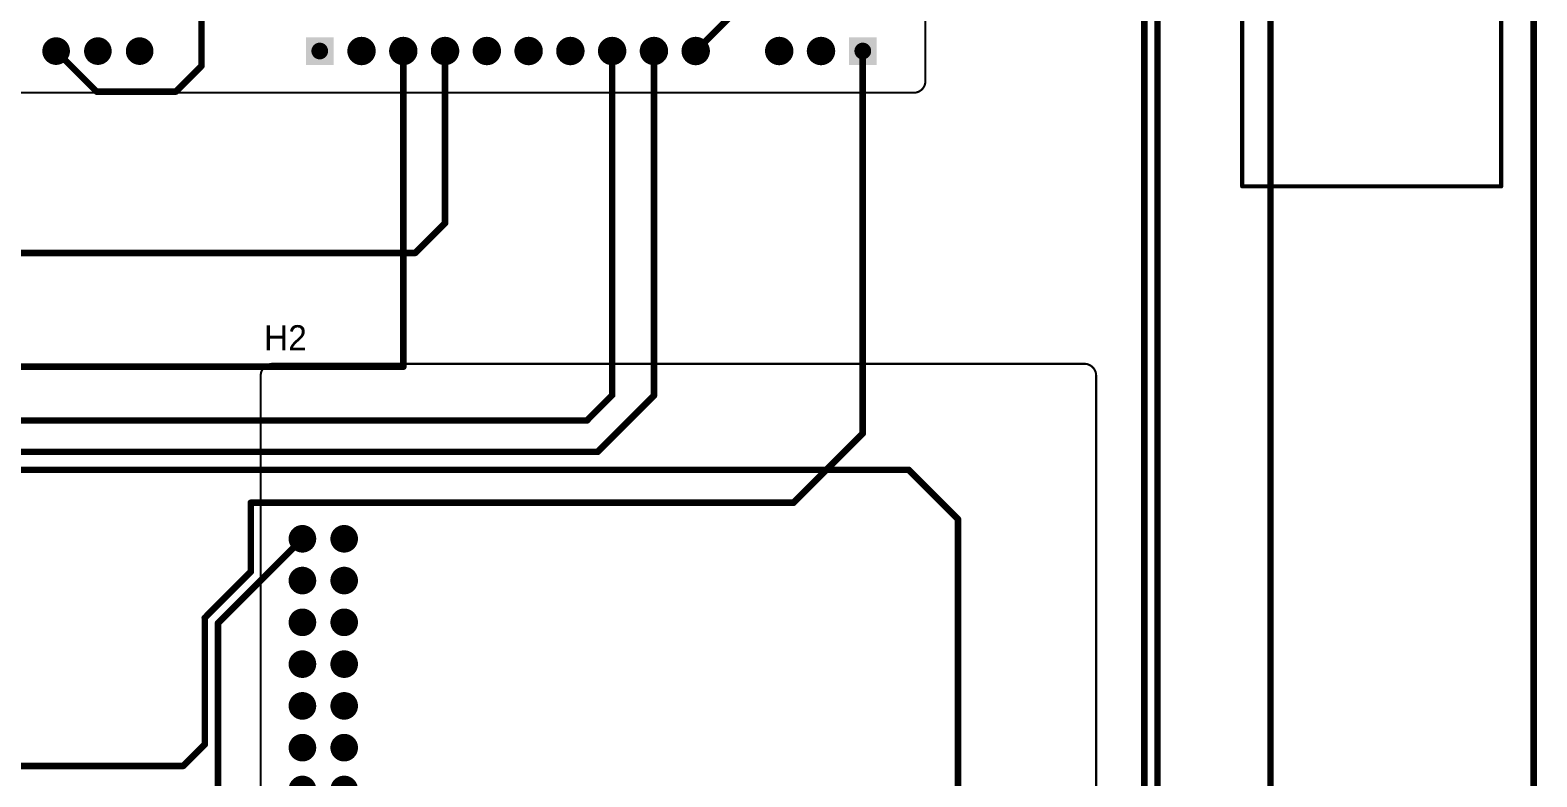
# Model space of a CAD drawing. Header units: millimetres. Extents: x 1.1 to 12.7, y 1.1 to 8.9.
# Drawn here: x 9.133 to 12.74, y 4.315 to 6.103 of the extents above; entities that cross this region are included whole.
import ezdxf

# ---------------------------------------------------------------- set-up
doc = ezdxf.new("R2010")
doc.units = ezdxf.units.MM
doc.header["$MEASUREMENT"] = 0
for name, color, linetype in [('BottomLayer', 5, 'Continuous'), ('BottomOverlay', 54, 'Continuous'), ('BottomSolder', 6, 'Continuous'), ('MultiLayer', 9, 'Continuous'), ('PadHoleLayer', 156, 'Continuous'), ('TopLayer', 1, 'Continuous'), ('TopOverlay', 2, 'Continuous'), ('TopSolder', 216, 'Continuous')]:
    doc.layers.add(name, color=color, linetype=linetype)

# ---------------------------------------------------------------- blocks, each defined once
blk = doc.blocks.new('HERCULES_35')
at = {"layer": 'BottomLayer', "const_width": 0.029}
for points in [[(0.7772, 0.9001, 1), (0.8063, 0.9001, 1)], [(0.8772, 0.9001, 1), (0.9063, 0.9001, 1)], [(0.9772, 0.9001, 1), (1.0063, 0.9001, 1)], [(1.0772, 0.9001, 1), (1.1063, 0.9001, 1)], [(1.1772, 0.9001, 1), (1.2063, 0.9001, 1)], [(1.2772, 0.9001, 1), (1.3063, 0.9001, 1)], [(0.7772, 0.8001, 1), (0.8063, 0.8001, 1)], [(0.8772, 0.8001, 1), (0.9063, 0.8001, 1)], [(0.9772, 0.8001, 1), (1.0063, 0.8001, 1)], [(1.0772, 0.8001, 1), (1.1063, 0.8001, 1)], [(1.1772, 0.8001, 1), (1.2063, 0.8001, 1)], [(1.2772, 0.8001, 1), (1.3063, 0.8001, 1)]]:
    blk.add_lwpolyline(points, format="xyb", close=True, dxfattribs=at)
at = {"layer": 'BottomOverlay', "const_width": 0.005}
for points in [[(-1.9611, 0.9999), (1.6823, 0.9999)], [(1.7106, 0.9716), (1.7106, -0.9718)], [(-1.9611, -1.0001), (1.6823, -1.0001)]]:
    blk.add_lwpolyline(points, dxfattribs=at)
at = {"layer": 'BottomOverlay', "const_width": 0.0025}
for points in [[(1.681, 0.9999, 1), (1.6836, 0.9999, 1)], [(1.681, 0.9999, 1), (1.6836, 0.9999, 1)], [(1.7093, 0.9716, 1), (1.7118, 0.9716, 1)], [(1.7093, 0.9716, 1), (1.7118, 0.9716, 1)], [(1.7093, -0.9718, 1), (1.7118, -0.9718, 1)], [(1.7093, -0.9718, 1), (1.7118, -0.9718, 1)], [(1.681, -1.0001, 1), (1.6836, -1.0001, 1)], [(1.681, -1.0001, 1), (1.6836, -1.0001, 1)]]:
    blk.add_lwpolyline(points, format="xyb", close=True, dxfattribs=at)
at = {"layer": 'BottomOverlay', "const_width": 0.005}
for points in [[(1.6823, 0.9999, -0.414214), (1.7106, 0.9716)], [(1.7106, -0.9718, -0.414214), (1.6823, -1.0001)]]:
    blk.add_lwpolyline(points, format="xyb", dxfattribs=at)
at = {"layer": 'BottomSolder', "const_width": 0.033}
for points in [[(0.6752, 0.9001, 1), (0.7083, 0.9001, 1)], [(0.7752, 0.9001, 1), (0.8083, 0.9001, 1)], [(0.8752, 0.9001, 1), (0.9083, 0.9001, 1)], [(0.9752, 0.9001, 1), (1.0083, 0.9001, 1)], [(1.0752, 0.9001, 1), (1.1083, 0.9001, 1)], [(1.1752, 0.9001, 1), (1.2083, 0.9001, 1)], [(1.2752, 0.9001, 1), (1.3083, 0.9001, 1)], [(0.6752, 0.8001, 1), (0.7083, 0.8001, 1)], [(0.7752, 0.8001, 1), (0.8083, 0.8001, 1)], [(0.8752, 0.8001, 1), (0.9083, 0.8001, 1)], [(0.9752, 0.8001, 1), (1.0083, 0.8001, 1)], [(1.0752, 0.8001, 1), (1.1083, 0.8001, 1)], [(1.1752, 0.8001, 1), (1.2083, 0.8001, 1)], [(1.2752, 0.8001, 1), (1.3083, 0.8001, 1)]]:
    blk.add_lwpolyline(points, format="xyb", close=True, dxfattribs=at)
at = {"layer": 'PadHoleLayer', "const_width": 0.02}
for points in [[(0.7817, 0.9001, 1), (0.8017, 0.9001, 1)], [(0.8817, 0.9001, 1), (0.9017, 0.9001, 1)], [(0.9817, 0.9001, 1), (1.0017, 0.9001, 1)], [(1.0817, 0.9001, 1), (1.1017, 0.9001, 1)], [(1.1817, 0.9001, 1), (1.2017, 0.9001, 1)], [(1.2817, 0.9001, 1), (1.3017, 0.9001, 1)], [(0.7817, 0.8001, 1), (0.8017, 0.8001, 1)], [(0.8817, 0.8001, 1), (0.9017, 0.8001, 1)], [(0.9817, 0.8001, 1), (1.0017, 0.8001, 1)], [(1.0817, 0.8001, 1), (1.1017, 0.8001, 1)], [(1.1817, 0.8001, 1), (1.2017, 0.8001, 1)], [(1.2817, 0.8001, 1), (1.3017, 0.8001, 1)]]:
    blk.add_lwpolyline(points, format="xyb", close=True, dxfattribs=at)
at = {"layer": 'TopLayer'}
for points, const_width in [([(0.7772, 0.9001, 1), (0.8063, 0.9001, 1)], 0.029), ([(0.7843, 0.9001, 1), (0.7873, 0.9001, 1)], 0.003), ([(0.7902, 0.9001, 1), (0.7932, 0.9001, 1)], 0.003), ([(0.8772, 0.9001, 1), (0.9063, 0.9001, 1)], 0.029), ([(0.9772, 0.9001, 1), (1.0063, 0.9001, 1)], 0.029), ([(0.9902, 0.9001, 1), (0.9932, 0.9001, 1)], 0.003), ([(1.0772, 0.9001, 1), (1.1063, 0.9001, 1)], 0.029), ([(1.1772, 0.9001, 1), (1.2063, 0.9001, 1)], 0.029), ([(1.2772, 0.9001, 1), (1.3063, 0.9001, 1)], 0.029), ([(0.9892, 0.8951, 1), (0.9922, 0.8951, 1)], 0.003), ([(0.7772, 0.8001, 1), (0.8063, 0.8001, 1)], 0.029), ([(0.8772, 0.8001, 1), (0.9063, 0.8001, 1)], 0.029), ([(0.9772, 0.8001, 1), (1.0063, 0.8001, 1)], 0.029), ([(1.0772, 0.8001, 1), (1.1063, 0.8001, 1)], 0.029), ([(1.0891, 0.8049, 1), (1.0921, 0.8049, 1)], 0.003), ([(1.0891, 0.8012, 1), (1.0921, 0.8012, 1)], 0.003), ([(1.0891, 0.8012, 1), (1.0921, 0.8012, 1)], 0.003), ([(1.0902, 0.8001, 1), (1.0932, 0.8001, 1)], 0.003), ([(1.1772, 0.8001, 1), (1.2063, 0.8001, 1)], 0.029), ([(1.2772, 0.8001, 1), (1.3063, 0.8001, 1)], 0.029)]:
    blk.add_lwpolyline(points, format="xyb", close=True, dxfattribs=dict(at, const_width=const_width))
at = {"layer": 'TopLayer', "const_width": 0.006}
for points in [[(0.7857, 0.9001), (0.7917, 0.9001)], [(0.9917, 0.9001), (0.9907, 0.8951)], [(1.0906, 0.8049), (1.0906, 0.8012)], [(1.0906, 0.8012), (1.0917, 0.8001)]]:
    blk.add_lwpolyline(points, dxfattribs=at)
at = {"layer": 'TopSolder', "const_width": 0.033}
for points in [[(0.6752, 0.9001, 1), (0.7083, 0.9001, 1)], [(0.7752, 0.9001, 1), (0.8083, 0.9001, 1)], [(0.8752, 0.9001, 1), (0.9083, 0.9001, 1)], [(0.9752, 0.9001, 1), (1.0083, 0.9001, 1)], [(1.0752, 0.9001, 1), (1.1083, 0.9001, 1)], [(1.1752, 0.9001, 1), (1.2083, 0.9001, 1)], [(1.2752, 0.9001, 1), (1.3083, 0.9001, 1)], [(0.6752, 0.8001, 1), (0.7083, 0.8001, 1)], [(0.7752, 0.8001, 1), (0.8083, 0.8001, 1)], [(0.8752, 0.8001, 1), (0.9083, 0.8001, 1)], [(0.9752, 0.8001, 1), (1.0083, 0.8001, 1)], [(1.0752, 0.8001, 1), (1.1083, 0.8001, 1)], [(1.1752, 0.8001, 1), (1.2083, 0.8001, 1)], [(1.2752, 0.8001, 1), (1.3083, 0.8001, 1)]]:
    blk.add_lwpolyline(points, format="xyb", close=True, dxfattribs=at)
blk = doc.blocks.new('HERCULES_36')
at = {"layer": 'BottomLayer'}
for points, const_width in [([(-1.7544, 0.8999, 1), (-1.7244, 0.8999, 1)], 0.03), ([(-1.6544, 0.8999, 1), (-1.6244, 0.8999, 1)], 0.03), ([(-1.4544, 0.8999, 1), (-1.4244, 0.8999, 1)], 0.03), ([(-1.4409, 0.9049, 1), (-1.4379, 0.9049, 1)], 0.003), ([(-1.4409, 0.8999, 1), (-1.4379, 0.8999, 1)], 0.003), ([(-1.3544, 0.8999, 1), (-1.3244, 0.8999, 1)], 0.03), ([(-1.2544, 0.8999, 1), (-1.2244, 0.8999, 1)], 0.03), ([(-1.1544, 0.8999, 1), (-1.1244, 0.8999, 1)], 0.03), ([(-1.0544, 0.8999, 1), (-1.0244, 0.8999, 1)], 0.03), ([(-0.9544, 0.8999, 1), (-0.9244, 0.8999, 1)], 0.03), ([(-0.8544, 0.8999, 1), (-0.8244, 0.8999, 1)], 0.03), ([(-0.7544, 0.8999, 1), (-0.7244, 0.8999, 1)], 0.03), ([(-0.6544, 0.8999, 1), (-0.6244, 0.8999, 1)], 0.03), ([(-0.1228, 0.9001, 1), (-0.0937, 0.9001, 1)], 0.029), ([(-0.0228, 0.9001, 1), (0.0063, 0.9001, 1)], 0.029), ([(0.0772, 0.9001, 1), (0.1063, 0.9001, 1)], 0.029)]:
    blk.add_lwpolyline(points, format="xyb", close=True, dxfattribs=dict(at, const_width=const_width))
at = {"layer": 'BottomLayer', "const_width": 0.006}
blk.add_lwpolyline([(-1.4394, 0.9049), (-1.4394, 0.8999)], dxfattribs=at)
at = {"layer": 'BottomLayer'}
for points in [[(-1.8685, 0.929), (-1.8685, 0.8709), (-1.8104, 0.929), (-1.8104, 0.8709)], [(-0.5104, 0.8709), (-0.5104, 0.929), (-0.5685, 0.8709), (-0.5685, 0.929)]]:
    blk.add_solid(points, dxfattribs=at)
at = {"layer": 'BottomOverlay', "const_width": 0.005}
blk.add_lwpolyline([(-1.9894, 0.9716, -0.414214), (-1.9611, 0.9999)], format="xyb", dxfattribs=at)
for points in [[(-1.9894, 0.9716), (-1.9894, -0.9718)], [(1.6823, 0.9999), (-1.9611, 0.9999)]]:
    blk.add_lwpolyline(points, dxfattribs=at)
at = {"layer": 'BottomOverlay', "const_width": 0.0025}
for points in [[(-1.9907, 0.9716, 1), (-1.9882, 0.9716, 1)], [(-1.9907, 0.9716, 1), (-1.9882, 0.9716, 1)], [(-1.9624, 0.9999, 1), (-1.9599, 0.9999, 1)], [(-1.9624, 0.9999, 1), (-1.9599, 0.9999, 1)]]:
    blk.add_lwpolyline(points, format="xyb", close=True, dxfattribs=at)
at = {"layer": 'BottomSolder'}
for points, const_width in [([(-1.7564, 0.8999, 1), (-1.7224, 0.8999, 1)], 0.034), ([(-1.6564, 0.8999, 1), (-1.6224, 0.8999, 1)], 0.034), ([(-1.4564, 0.8999, 1), (-1.4224, 0.8999, 1)], 0.034), ([(-1.3564, 0.8999, 1), (-1.3224, 0.8999, 1)], 0.034), ([(-1.2564, 0.8999, 1), (-1.2224, 0.8999, 1)], 0.034), ([(-1.1564, 0.8999, 1), (-1.1224, 0.8999, 1)], 0.034), ([(-1.0564, 0.8999, 1), (-1.0224, 0.8999, 1)], 0.034), ([(-0.9564, 0.8999, 1), (-0.9224, 0.8999, 1)], 0.034), ([(-0.8564, 0.8999, 1), (-0.8224, 0.8999, 1)], 0.034), ([(-0.7564, 0.8999, 1), (-0.7224, 0.8999, 1)], 0.034), ([(-0.6564, 0.8999, 1), (-0.6224, 0.8999, 1)], 0.034), ([(-0.1248, 0.9001, 1), (-0.0917, 0.9001, 1)], 0.033), ([(-0.0248, 0.9001, 1), (0.0083, 0.9001, 1)], 0.033), ([(0.0752, 0.9001, 1), (0.1083, 0.9001, 1)], 0.033)]:
    blk.add_lwpolyline(points, format="xyb", close=True, dxfattribs=dict(at, const_width=const_width))
for points in [[(-1.8725, 0.933), (-1.8725, 0.8669), (-1.8064, 0.933), (-1.8064, 0.8669)], [(-0.5064, 0.8669), (-0.5064, 0.933), (-0.5725, 0.8669), (-0.5725, 0.933)]]:
    blk.add_solid(points, dxfattribs=at)
at = {"layer": 'MultiLayer', "const_width": 0.03}
for points in [[(-1.7544, 0.8999, 1), (-1.7244, 0.8999, 1)], [(-1.6544, 0.8999, 1), (-1.6244, 0.8999, 1)], [(-1.4544, 0.8999, 1), (-1.4244, 0.8999, 1)], [(-1.3544, 0.8999, 1), (-1.3244, 0.8999, 1)], [(-1.2544, 0.8999, 1), (-1.2244, 0.8999, 1)], [(-1.1544, 0.8999, 1), (-1.1244, 0.8999, 1)], [(-1.0544, 0.8999, 1), (-1.0244, 0.8999, 1)], [(-0.9544, 0.8999, 1), (-0.9244, 0.8999, 1)], [(-0.8544, 0.8999, 1), (-0.8244, 0.8999, 1)], [(-0.7544, 0.8999, 1), (-0.7244, 0.8999, 1)], [(-0.6544, 0.8999, 1), (-0.6244, 0.8999, 1)]]:
    blk.add_lwpolyline(points, format="xyb", close=True, dxfattribs=at)
at = {"layer": 'PadHoleLayer', "const_width": 0.02}
for points in [[(-1.8494, 0.8999, 1), (-1.8294, 0.8999, 1)], [(-1.7494, 0.8999, 1), (-1.7294, 0.8999, 1)], [(-1.6494, 0.8999, 1), (-1.6294, 0.8999, 1)], [(-1.4494, 0.8999, 1), (-1.4294, 0.8999, 1)], [(-1.3494, 0.8999, 1), (-1.3294, 0.8999, 1)], [(-1.2494, 0.8999, 1), (-1.2294, 0.8999, 1)], [(-1.1494, 0.8999, 1), (-1.1294, 0.8999, 1)], [(-1.0494, 0.8999, 1), (-1.0294, 0.8999, 1)], [(-0.9494, 0.8999, 1), (-0.9294, 0.8999, 1)], [(-0.8494, 0.8999, 1), (-0.8294, 0.8999, 1)], [(-0.7494, 0.8999, 1), (-0.7294, 0.8999, 1)], [(-0.6494, 0.8999, 1), (-0.6294, 0.8999, 1)], [(-0.5494, 0.8999, 1), (-0.5294, 0.8999, 1)], [(-0.1183, 0.9001, 1), (-0.0983, 0.9001, 1)], [(-0.0183, 0.9001, 1), (0.0017, 0.9001, 1)], [(0.0817, 0.9001, 1), (0.1017, 0.9001, 1)]]:
    blk.add_lwpolyline(points, format="xyb", close=True, dxfattribs=at)
at = {"layer": 'TopLayer'}
for points, const_width in [([(-1.7544, 0.8999, 1), (-1.7244, 0.8999, 1)], 0.03), ([(-1.6544, 0.8999, 1), (-1.6244, 0.8999, 1)], 0.03), ([(-1.4544, 0.8999, 1), (-1.4244, 0.8999, 1)], 0.03), ([(-1.3544, 0.8999, 1), (-1.3244, 0.8999, 1)], 0.03), ([(-1.2544, 0.8999, 1), (-1.2244, 0.8999, 1)], 0.03), ([(-1.1544, 0.8999, 1), (-1.1244, 0.8999, 1)], 0.03), ([(-1.0544, 0.8999, 1), (-1.0244, 0.8999, 1)], 0.03), ([(-0.9544, 0.8999, 1), (-0.9244, 0.8999, 1)], 0.03), ([(-0.8544, 0.8999, 1), (-0.8244, 0.8999, 1)], 0.03), ([(-0.7544, 0.8999, 1), (-0.7244, 0.8999, 1)], 0.03), ([(-0.6544, 0.8999, 1), (-0.6244, 0.8999, 1)], 0.03), ([(-0.1228, 0.9001, 1), (-0.0937, 0.9001, 1)], 0.029), ([(-0.0228, 0.9001, 1), (0.0063, 0.9001, 1)], 0.029), ([(-0.0098, 0.9001, 1), (-0.0068, 0.9001, 1)], 0.003), ([(0.0772, 0.9001, 1), (0.1063, 0.9001, 1)], 0.029), ([(-0.0098, 0.8861, 1), (-0.0068, 0.8861, 1)], 0.003)]:
    blk.add_lwpolyline(points, format="xyb", close=True, dxfattribs=dict(at, const_width=const_width))
at = {"layer": 'TopLayer', "const_width": 0.006}
blk.add_lwpolyline([(-0.0083, 0.9001), (-0.0083, 0.8861)], dxfattribs=at)
at = {"layer": 'TopLayer'}
for points in [[(-1.8685, 0.929), (-1.8685, 0.8709), (-1.8104, 0.929), (-1.8104, 0.8709)], [(-0.5104, 0.8709), (-0.5104, 0.929), (-0.5685, 0.8709), (-0.5685, 0.929)]]:
    blk.add_solid(points, dxfattribs=at)
at = {"layer": 'TopSolder'}
for points, const_width in [([(-1.7564, 0.8999, 1), (-1.7224, 0.8999, 1)], 0.034), ([(-1.6564, 0.8999, 1), (-1.6224, 0.8999, 1)], 0.034), ([(-1.4564, 0.8999, 1), (-1.4224, 0.8999, 1)], 0.034), ([(-1.3564, 0.8999, 1), (-1.3224, 0.8999, 1)], 0.034), ([(-1.2564, 0.8999, 1), (-1.2224, 0.8999, 1)], 0.034), ([(-1.1564, 0.8999, 1), (-1.1224, 0.8999, 1)], 0.034), ([(-1.0564, 0.8999, 1), (-1.0224, 0.8999, 1)], 0.034), ([(-0.9564, 0.8999, 1), (-0.9224, 0.8999, 1)], 0.034), ([(-0.8564, 0.8999, 1), (-0.8224, 0.8999, 1)], 0.034), ([(-0.7564, 0.8999, 1), (-0.7224, 0.8999, 1)], 0.034), ([(-0.6564, 0.8999, 1), (-0.6224, 0.8999, 1)], 0.034), ([(-0.1248, 0.9001, 1), (-0.0917, 0.9001, 1)], 0.033), ([(-0.0248, 0.9001, 1), (0.0083, 0.9001, 1)], 0.033), ([(0.0752, 0.9001, 1), (0.1083, 0.9001, 1)], 0.033)]:
    blk.add_lwpolyline(points, format="xyb", close=True, dxfattribs=dict(at, const_width=const_width))
for points in [[(-1.8725, 0.933), (-1.8725, 0.8669), (-1.8064, 0.933), (-1.8064, 0.8669)], [(-0.5064, 0.8669), (-0.5064, 0.933), (-0.5725, 0.8669), (-0.5725, 0.933)]]:
    blk.add_solid(points, dxfattribs=at)
blk = doc.blocks.new('DCDCBOOST_38')
at = {"layer": 'BottomLayer', "const_width": 0.0787}
blk.add_lwpolyline([(0.4823, 0), (0.4626, 0)], dxfattribs=at)
at = {"layer": 'BottomLayer', "const_width": 0.0394}
for points in [[(0.4429, 0, 1), (0.4823, 0, 1)], [(0.4626, 0, 1), (0.502, 0, 1)]]:
    blk.add_lwpolyline(points, format="xyb", close=True, dxfattribs=at)
at = {"layer": 'BottomLayer'}
blk.add_solid([(-0.0492, -0.0394), (0.0492, -0.0394), (-0.0492, 0.0394), (0.0492, 0.0394)], dxfattribs=at)
at = {"layer": 'BottomSolder', "const_width": 0.0867}
blk.add_lwpolyline([(0.4823, 0), (0.4626, 0)], dxfattribs=at)
at = {"layer": 'BottomSolder', "const_width": 0.0434}
for points in [[(0.4409, 0, 1), (0.4843, 0, 1)], [(0.4606, 0, 1), (0.504, 0, 1)]]:
    blk.add_lwpolyline(points, format="xyb", close=True, dxfattribs=at)
at = {"layer": 'BottomSolder'}
blk.add_solid([(-0.0532, -0.0434), (0.0532, -0.0434), (-0.0532, 0.0434), (0.0532, 0.0434)], dxfattribs=at)
at = {"layer": 'MultiLayer', "const_width": 0.0787}
blk.add_lwpolyline([(0.4823, 0), (0.4626, 0)], dxfattribs=at)
at = {"layer": 'MultiLayer', "const_width": 0.0394}
for points in [[(0.4429, 0, 1), (0.4823, 0, 1)], [(0.4626, 0, 1), (0.502, 0, 1)]]:
    blk.add_lwpolyline(points, format="xyb", close=True, dxfattribs=at)
at = {"layer": 'MultiLayer'}
blk.add_solid([(-0.0492, -0.0394), (0.0492, -0.0394), (-0.0492, 0.0394), (0.0492, 0.0394)], dxfattribs=at)
at = {"layer": 'PadHoleLayer', "const_width": 0.0295}
for points in [[(-0.0148, 0, 1), (0.0148, 0, 1)], [(0.4577, 0, 1), (0.4872, 0, 1)]]:
    blk.add_lwpolyline(points, format="xyb", close=True, dxfattribs=at)
at = {"layer": 'TopLayer', "const_width": 0.0787}
blk.add_lwpolyline([(0.4823, 0), (0.4626, 0)], dxfattribs=at)
at = {"layer": 'TopLayer', "const_width": 0.0394}
for points in [[(0.4429, 0, 1), (0.4823, 0, 1)], [(0.4626, 0, 1), (0.502, 0, 1)]]:
    blk.add_lwpolyline(points, format="xyb", close=True, dxfattribs=at)
at = {"layer": 'TopLayer'}
blk.add_solid([(-0.0492, -0.0394), (0.0492, -0.0394), (-0.0492, 0.0394), (0.0492, 0.0394)], dxfattribs=at)
at = {"layer": 'TopOverlay', "const_width": 0.01}
for points in [[(0.54, 0.66), (-0.08, 0.66)], [(-0.08, 0.66), (-0.08, -0.1)], [(-0.08, 0.66), (-0.08, -0.1)], [(0.54, 0.66), (-0.08, 0.66)], [(0.54, 0.66), (0.54, -0.1)], [(0.54, 0.66), (0.54, -0.1)], [(0.54, -0.1), (-0.08, -0.1)], [(0.54, -0.1), (-0.08, -0.1)]]:
    blk.add_lwpolyline(points, dxfattribs=at)
at = {"layer": 'TopOverlay', "const_width": 0.005}
for points in [[(-0.0825, 0.66, 1), (-0.0775, 0.66, 1)], [(-0.0825, 0.66, 1), (-0.0775, 0.66, 1)], [(-0.0825, 0.66, 1), (-0.0775, 0.66, 1)], [(-0.0825, 0.66, 1), (-0.0775, 0.66, 1)], [(0.5375, 0.66, 1), (0.5425, 0.66, 1)], [(0.5375, 0.66, 1), (0.5425, 0.66, 1)], [(0.5375, 0.66, 1), (0.5425, 0.66, 1)], [(0.5375, 0.66, 1), (0.5425, 0.66, 1)], [(-0.0825, -0.1, 1), (-0.0775, -0.1, 1)], [(-0.0825, -0.1, 1), (-0.0775, -0.1, 1)], [(-0.0825, -0.1, 1), (-0.0775, -0.1, 1)], [(-0.0825, -0.1, 1), (-0.0775, -0.1, 1)], [(0.5375, -0.1, 1), (0.5425, -0.1, 1)], [(0.5375, -0.1, 1), (0.5425, -0.1, 1)], [(0.5375, -0.1, 1), (0.5425, -0.1, 1)], [(0.5375, -0.1, 1), (0.5425, -0.1, 1)]]:
    blk.add_lwpolyline(points, format="xyb", close=True, dxfattribs=at)
at = {"layer": 'TopSolder', "const_width": 0.0867}
blk.add_lwpolyline([(0.4823, 0), (0.4626, 0)], dxfattribs=at)
at = {"layer": 'TopSolder', "const_width": 0.0434}
for points in [[(0.4409, 0, 1), (0.4843, 0, 1)], [(0.4606, 0, 1), (0.504, 0, 1)]]:
    blk.add_lwpolyline(points, format="xyb", close=True, dxfattribs=at)
at = {"layer": 'TopSolder'}
blk.add_solid([(-0.0532, -0.0434), (0.0532, -0.0434), (-0.0532, 0.0434), (0.0532, 0.0434)], dxfattribs=at)

msp = doc.modelspace()

# ---------------------------------------------------------------- linework, layer by layer
at = {"layer": 'BottomLayer', "const_width": 0.0157}
for points in [[(12.7323, 3.121), (12.7323, 7.0186)], [(10.7264, 6.0527), (10.8425, 6.1687)], [(10.0264, 5.297), (10.0264, 6.0527)], [(10.5264, 5.2289), (10.5264, 6.0527)], [(10.6264, 5.2277), (10.6264, 6.0527)], [(8.2027, 5.297), (10.0264, 5.297)], [(10.4658, 5.1682), (10.5264, 5.2289)], [(10.4921, 5.0934), (10.6264, 5.2277)], [(8.1614, 5.1682), (10.4658, 5.1682)], [(8.1614, 5.0934), (10.4921, 5.0934)], [(8.274, 5.0501), (11.2362, 5.0501)], [(11.2362, 5.0501), (11.3543, 4.932)], [(11.3543, 1.5068), (11.3543, 4.932)]]:
    msp.add_lwpolyline(points, dxfattribs=at)
at = {"layer": 'BottomLayer', "const_width": 0.00787}
for points in [[(10.0225, 6.0527, 1), (10.0304, 6.0527, 1)], [(10.5225, 6.0527, 1), (10.5304, 6.0527, 1)], [(10.6225, 6.0527, 1), (10.6304, 6.0527, 1)], [(10.7225, 6.0527, 1), (10.7304, 6.0527, 1)], [(10.0225, 5.297, 1), (10.0304, 5.297, 1)], [(10.0225, 5.297, 1), (10.0304, 5.297, 1)], [(10.5225, 5.2289, 1), (10.5304, 5.2289, 1)], [(10.5225, 5.2289, 1), (10.5304, 5.2289, 1)], [(10.6225, 5.2277, 1), (10.6304, 5.2277, 1)], [(10.6225, 5.2277, 1), (10.6304, 5.2277, 1)], [(10.4619, 5.1682, 1), (10.4697, 5.1682, 1)], [(10.4619, 5.1682, 1), (10.4697, 5.1682, 1)], [(10.4882, 5.0934, 1), (10.4961, 5.0934, 1)], [(10.4882, 5.0934, 1), (10.4961, 5.0934, 1)], [(11.2323, 5.0501, 1), (11.2402, 5.0501, 1)], [(11.2323, 5.0501, 1), (11.2402, 5.0501, 1)], [(11.3504, 4.932, 1), (11.3583, 4.932, 1)], [(11.3504, 4.932, 1), (11.3583, 4.932, 1)]]:
    msp.add_lwpolyline(points, format="xyb", close=True, dxfattribs=at)
at = {"layer": 'TopLayer', "const_width": 0.0157}
for points in [[(11.8004, 3.6852), (11.8004, 7.1104)], [(11.8319, 3.6721), (11.8319, 7.0631)], [(9.5433, 6.0171), (9.5433, 6.4281)], [(12.1024, 3.0462), (12.1024, 6.3887)], [(9.1953, 6.0525), (9.2921, 5.9556)], [(10.1264, 5.6407), (10.1264, 6.0527)], [(11.1264, 5.1372), (11.1264, 6.0527)], [(9.4818, 5.9556), (9.5433, 6.0171)], [(9.2921, 5.9556), (9.4818, 5.9556)], [(10.0551, 5.5694), (10.1264, 5.6407)], [(8.724, 5.5694), (10.0551, 5.5694)], [(10.9606, 4.9714), (11.1264, 5.1372)], [(9.6614, 4.8062), (9.6614, 4.9714)], [(9.6614, 4.9714), (10.9606, 4.9714)], [(9.5827, 4.6829), (9.785, 4.8852)], [(9.5512, 4.6959), (9.6614, 4.8062)], [(9.5512, 4.393), (9.5512, 4.6959)], [(9.5827, 3.9478), (9.5827, 4.6829)], [(9.4996, 4.3415), (9.5512, 4.393)], [(7.8504, 4.3415), (9.4996, 4.3415)]]:
    msp.add_lwpolyline(points, dxfattribs=at)
at = {"layer": 'TopLayer', "const_width": 0.00787}
for points in [[(9.1913, 6.0525, 1), (9.1992, 6.0525, 1)], [(10.1225, 6.0527, 1), (10.1304, 6.0527, 1)], [(11.1225, 6.0527, 1), (11.1304, 6.0527, 1)], [(9.5394, 6.0171, 1), (9.5472, 6.0171, 1)], [(9.5394, 6.0171, 1), (9.5472, 6.0171, 1)], [(9.2882, 5.9556, 1), (9.2961, 5.9556, 1)], [(9.2882, 5.9556, 1), (9.2961, 5.9556, 1)], [(9.4779, 5.9556, 1), (9.4858, 5.9556, 1)], [(9.4779, 5.9556, 1), (9.4858, 5.9556, 1)], [(10.1225, 5.6407, 1), (10.1304, 5.6407, 1)], [(10.1225, 5.6407, 1), (10.1304, 5.6407, 1)], [(10.0512, 5.5694, 1), (10.0591, 5.5694, 1)], [(10.0512, 5.5694, 1), (10.0591, 5.5694, 1)], [(11.1225, 5.1372, 1), (11.1304, 5.1372, 1)], [(11.1225, 5.1372, 1), (11.1304, 5.1372, 1)], [(9.6575, 4.9714, 1), (9.6654, 4.9714, 1)], [(9.6575, 4.9714, 1), (9.6654, 4.9714, 1)], [(10.9567, 4.9714, 1), (10.9646, 4.9714, 1)], [(10.9567, 4.9714, 1), (10.9646, 4.9714, 1)], [(9.781, 4.8852, 1), (9.7889, 4.8852, 1)], [(9.6575, 4.8062, 1), (9.6654, 4.8062, 1)], [(9.6575, 4.8062, 1), (9.6654, 4.8062, 1)], [(9.5472, 4.6959, 1), (9.5551, 4.6959, 1)], [(9.5472, 4.6959, 1), (9.5551, 4.6959, 1)], [(9.5787, 4.6829, 1), (9.5866, 4.6829, 1)], [(9.5787, 4.6829, 1), (9.5866, 4.6829, 1)], [(9.5472, 4.393, 1), (9.5551, 4.393, 1)], [(9.5472, 4.393, 1), (9.5551, 4.393, 1)], [(9.4957, 4.3415, 1), (9.5035, 4.3415, 1)], [(9.4957, 4.3415, 1), (9.5035, 4.3415, 1)]]:
    msp.add_lwpolyline(points, format="xyb", close=True, dxfattribs=at)

# ---------------------------------------------------------------- block references
for name, p, rotation in [('HERCULES_36', (9.287, 6.9526), 180), ('DCDCBOOST_38', (12.5748, 6.3887), 180), ('HERCULES_35', (10.685, 3.5934), 90)]:
    msp.add_blockref(name, p, dxfattribs=dict(rotation=rotation))

# ---------------------------------------------------------------- texts
at = {"layer": 'TopOverlay'}
msp.add_text('H2', height=0.06, dxfattribs=at).set_placement((9.6929, 5.3364))

doc.saveas('drawing.dxf')
